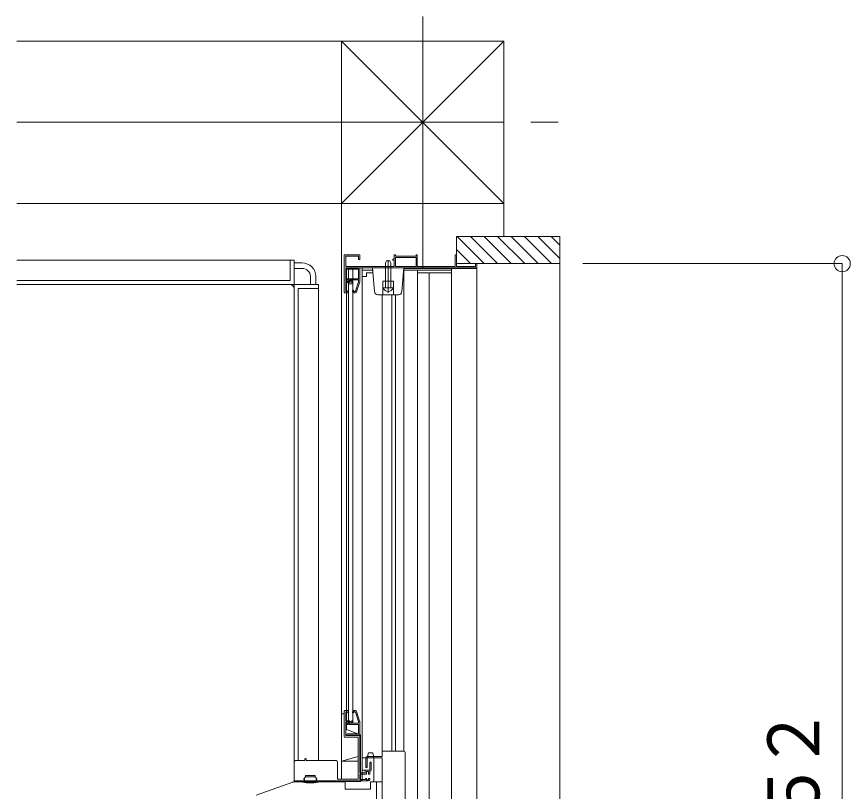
# Model space of a CAD drawing. Units: millimetres on the paper. Extents: x -305 to 305, y -152 to 152.
# Drawn here: x -93.68 to -62.88, y 46.59 to 75.23 of the extents above; entities that cross this region are included whole.
import ezdxf
from ezdxf.enums import TextEntityAlignment as Align

# ---------------------------------------------------------------- set-up
doc = ezdxf.new("R2010")
doc.units = ezdxf.units.MM
doc.linetypes.add('LONG_CHAIN', pattern=[21, 18, -1, 1, -1])
doc.layers.add('0-0_0', color=7, linetype='Continuous', lineweight=9)
doc.layers.add('0-1_VIEW0001', color=7, linetype='Continuous', lineweight=9)
doc.styles.add('ＭＳ ゴシック', font='')
doc.styles.get('ＭＳ ゴシック').set_extended_font_data('MS Gothic')

# ---------------------------------------------------------------- blocks, each defined once
blk = doc.blocks.new('_ORIGIN')
at = {"layer": '0-0_0'}
blk.add_line((0, 0), (-1, 0), dxfattribs=at)
blk.add_circle((0, 0), 0.5, dxfattribs=at)

msp = doc.modelspace()

# ---------------------------------------------------------------- linework, layer by layer
at = {"layer": '0-1_VIEW0001', "linetype": 'LONG_CHAIN'}
for p, q in [((-78.684, 75.229), (-78.684, 65.923)), ((-93.684, 71.323), (-73.684, 71.323))]:
    msp.add_line(p, q, dxfattribs=at)
at = {"layer": '0-1_VIEW0001'}
for p, q in [((-93.684, 74.323), (-75.684, 74.323)), ((-81.684, 74.323), (-75.684, 68.323)), ((-81.684, 68.323), (-75.685, 74.323)), ((-81.684, 74.323), (-81.684, 47.033)), ((-75.684, 74.323), (-75.684, 67.098)), ((-93.684, 68.323), (-75.684, 68.323)), ((-73.614, 67.098), (-77.434, 67.098)), ((-77.434, 65.998), (-77.434, 67.098)), ((-76.414, 66.098), (-77.414, 67.098)), ((-75.914, 66.098), (-76.914, 67.098)), ((-75.414, 66.098), (-76.414, 67.098)), ((-74.914, 66.098), (-75.914, 67.098)), ((-74.419, 66.098), (-75.419, 67.098)), ((-73.924, 66.098), (-74.924, 67.098)), ((-73.614, 66.283), (-74.429, 67.098)), ((-73.614, 66.778), (-73.934, 67.098)), ((-73.614, 67.098), (-73.614, 7.523)), ((-76.914, 66.098), (-77.434, 66.618)), ((-83.434, 66.223), (-93.684, 66.223)), ((-83.584, 65.473), (-83.584, 66.223)), ((-83.434, 65.348), (-83.434, 66.223)), ((-81.584, 65.048), (-81.584, 66.408)), ((-81.569, 66.423), (-81.009, 66.423)), ((-81.024, 66.248), (-81.034, 66.248)), ((-81.009, 66.423), (-81.009, 66.263)), ((-79.959, 65.023), (-79.959, 66.223)), ((-79.689, 66.328), (-78.929, 66.328)), ((-79.689, 65.998), (-79.689, 66.328)), ((-78.929, 66.423), (-78.884, 66.423)), ((-78.929, 66.373), (-78.929, 66.423)), ((-78.929, 66.328), (-78.929, 65.998)), ((-78.884, 66.423), (-78.884, 65.998)), ((-83.134, 66.123), (-83.434, 66.123)), ((-83.134, 65.923), (-83.434, 65.923)), ((-81.504, 48.873), (-81.504, 65.923)), ((-81.054, 65.933), (-81.436, 65.933)), ((-81.424, 65.923), (-81.424, 49.198)), ((-81.264, 49.103), (-81.264, 65.923)), ((-81.054, 65.948), (-81.054, 65.933)), ((-81.024, 65.948), (-81.044, 65.948)), ((-80.924, 65.948), (-80.924, 46.998)), ((-80.534, 65.948), (-80.467, 65.064)), ((-80.059, 65.268), (-80.059, 66.128)), ((-79.894, 66.198), (-79.859, 66.128)), ((-79.859, 65.268), (-79.859, 66.128)), ((-79.689, 65.998), (-78.929, 65.998)), ((-79.384, 65.948), (-79.45, 65.064)), ((-79.386, 65.923), (-76.684, 65.923)), ((-77.624, 65.923), (-77.624, 10.547)), ((-73.614, 66.098), (-77.434, 66.098)), ((-76.719, 66.098), (-76.699, 66.098)), ((-76.684, 65.923), (-76.684, 11.719)), ((-72.769, 66.098), (-63.184, 66.098)), ((-82.834, 65.623), (-82.834, 65.323)), ((-82.634, 65.623), (-82.634, 65.323)), ((-81.469, 65.888), (-81.054, 65.888)), ((-81.054, 65.888), (-81.054, 65.538)), ((-80.527, 65.853), (-80.924, 65.853)), ((-80.924, 65.628), (-80.764, 65.628)), ((-80.764, 65.628), (-80.764, 65.746)), ((-80.758, 65.753), (-80.519, 65.753)), ((-77.624, 65.853), (-79.389, 65.853)), ((-79.379, 48.073), (-79.379, 65.853)), ((-78.869, 65.853), (-78.869, 29.698)), ((-78.869, 65.753), (-77.624, 65.753)), ((-78.439, 29.698), (-78.439, 65.753)), ((-83.584, 65.473), (-93.684, 65.473)), ((-83.459, 65.323), (-93.684, 65.323)), ((-93.684, 65.323), (-83.584, 65.323)), ((-83.434, 65.298), (-83.434, 46.988)), ((-83.409, 65.323), (-82.534, 65.323)), ((-82.534, 65.323), (-82.534, 47.723)), ((-81.499, 65.523), (-81.499, 65.522)), ((-81.491, 65.509), (-81.418, 65.468)), ((-81.455, 65.538), (-81.484, 65.538)), ((-81.414, 65.517), (-81.448, 65.536)), ((-81.424, 65.348), (-81.264, 65.348)), ((-81.414, 65.448), (-81.391, 65.471)), ((-81.399, 65.463), (-81.395, 65.463)), ((-81.382, 65.534), (-81.396, 65.52)), ((-81.37, 65.428), (-81.396, 65.403)), ((-81.385, 65.468), (-81.363, 65.489)), ((-81.373, 65.478), (-81.357, 65.478)), ((-81.054, 65.538), (-81.372, 65.538)), ((-81.306, 65.404), (-81.352, 65.431)), ((-81.332, 65.471), (-81.296, 65.45)), ((-81.284, 65.429), (-81.284, 65.417)), ((-79.759, 65.448), (-80.159, 65.448)), ((-80.159, 64.948), (-80.159, 65.448)), ((-79.759, 64.948), (-79.759, 65.448)), ((-63.184, 9.123), (-63.184, 65.498)), ((-83.434, 65.173), (-83.434, 46.988)), ((-83.284, 65.173), (-82.534, 65.173)), ((-83.284, 65.173), (-83.284, 47.723)), ((-81.424, 65.023), (-81.559, 65.023)), ((-81.529, 65.073), (-81.474, 65.073)), ((-81.449, 65.098), (-81.424, 65.098)), ((-81.424, 65.083), (-81.424, 65.038)), ((-81.274, 65.098), (-81.274, 65.079)), ((-81.27, 65.069), (-81.228, 65.028)), ((-81.257, 65.113), (-81.259, 65.113)), ((-81.21, 65.073), (-81.246, 65.109)), ((-81.218, 65.023), (-81.171, 65.023)), ((-81.178, 65.068), (-81.199, 65.068)), ((-79.779, 65.198), (-80.139, 65.198)), ((-80.059, 65.268), (-80.052, 65.228)), ((-79.859, 65.268), (-79.866, 65.228)), ((-79.575, 64.948), (-80.343, 64.948)), ((-80.184, 64.949), (-80.184, 47.873)), ((-79.827, 64.948), (-79.827, 48.073)), ((-79.687, 48.073), (-79.687, 64.948)), ((-81.684, 49.448), (-81.584, 49.448)), ((-81.584, 49.548), (-81.584, 48.613)), ((-81.439, 49.573), (-81.559, 49.573)), ((-81.529, 49.208), (-81.529, 49.513)), ((-81.519, 49.523), (-81.474, 49.523)), ((-81.449, 49.498), (-81.439, 49.498)), ((-81.424, 49.513), (-81.424, 49.558)), ((-81.274, 49.498), (-81.274, 49.517)), ((-81.27, 49.528), (-81.228, 49.569)), ((-81.257, 49.483), (-81.259, 49.483)), ((-81.21, 49.524), (-81.246, 49.488)), ((-81.218, 49.573), (-81.171, 49.573)), ((-81.178, 49.528), (-81.199, 49.528)), ((-81.057, 49.174), (-81.164, 49.518)), ((-81.123, 49.538), (-81.014, 49.188)), ((-81.529, 48.658), (-81.529, 49.143)), ((-81.407, 49.198), (-81.519, 49.198)), ((-81.519, 49.153), (-81.425, 49.153)), ((-81.499, 49.073), (-81.499, 49.074)), ((-81.491, 49.087), (-81.418, 49.128)), ((-81.455, 49.058), (-81.484, 49.058)), ((-81.414, 49.079), (-81.448, 49.06)), ((-81.415, 49.149), (-81.391, 49.126)), ((-81.399, 49.133), (-81.395, 49.133)), ((-81.37, 49.168), (-81.396, 49.194)), ((-81.382, 49.063), (-81.396, 49.077)), ((-81.385, 49.129), (-81.363, 49.108)), ((-81.374, 49.118), (-81.358, 49.118)), ((-81.069, 49.058), (-81.372, 49.058)), ((-81.353, 49.103), (-81.069, 49.103)), ((-81.307, 49.192), (-81.352, 49.166)), ((-81.332, 49.125), (-81.296, 49.146)), ((-81.284, 49.168), (-81.284, 49.179)), ((-81.054, 49.118), (-81.054, 49.158)), ((-81.054, 48.723), (-81.054, 49.043)), ((-81.009, 49.158), (-81.009, 48.663)), ((-81.504, 48.873), (-80.984, 48.673)), ((-81.469, 48.708), (-81.069, 48.708)), ((-80.984, 46.948), (-80.984, 48.673)), ((-81.559, 48.588), (-81.069, 48.588)), ((-81.024, 48.648), (-81.519, 48.648)), ((-81.07, 48.663), (-81.436, 48.663)), ((-81.069, 48.588), (-81.069, 47.033)), ((-81.024, 48.648), (-81.044, 48.648)), ((-81.009, 47.268), (-81.009, 48.633)), ((-79.374, 48.073), (-80.184, 48.073)), ((-83.034, 47.788), (-83.034, 47.738)), ((-83.004, 47.798), (-83.024, 47.798)), ((-82.994, 47.738), (-82.994, 47.788)), ((-81.069, 47.878), (-81.684, 47.698)), ((-80.184, 47.823), (-80.924, 47.823)), ((-80.784, 47.823), (-80.784, 47.488)), ((-80.184, 47.873), (-80.734, 47.873)), ((-80.734, 47.488), (-80.734, 47.808)), ((-80.711, 47.913), (-80.716, 47.888)), ((-80.716, 47.888), (-80.716, 47.823)), ((-80.697, 47.986), (-80.711, 47.913)), ((-80.521, 47.986), (-80.526, 48.013)), ((-80.506, 47.913), (-80.521, 47.986)), ((-80.501, 47.888), (-80.506, 47.913)), ((-80.501, 47.888), (-80.501, 47.823)), ((-80.484, 47.823), (-80.484, 46.938)), ((-80.184, 47.823), (-80.184, 27.748)), ((-79.334, 48.032), (-79.334, 28.318)), ((-83.434, 47.673), (-83.434, 46.988)), ((-83.049, 47.723), (-83.384, 47.723)), ((-81.884, 47.723), (-82.979, 47.723)), ((-81.834, 47.033), (-81.834, 47.673)), ((-81.684, 47.698), (-81.069, 47.698)), ((-80.769, 47.473), (-80.749, 47.473)), ((-80.634, 47.624), (-80.634, 47.388)), ((-80.612, 47.666), (-80.632, 47.631)), ((-80.584, 47.383), (-80.584, 47.658)), ((-83.009, 47.173), (-83.009, 47.123)), ((-82.659, 47.173), (-83.009, 47.173)), ((-82.659, 47.173), (-82.659, 47.123)), ((-80.819, 47.268), (-81.009, 47.268)), ((-80.649, 47.373), (-80.924, 47.373)), ((-80.809, 47.358), (-80.809, 47.278)), ((-80.759, 47.233), (-80.759, 47.313)), ((-80.749, 47.323), (-80.694, 47.323)), ((-80.684, 47.313), (-80.684, 47.233)), ((-80.669, 47.218), (-80.649, 47.218)), ((-80.634, 47.233), (-80.634, 47.32)), ((-83.485, 46.932), (-84.836, 46.45)), ((-81.545, 46.938), (-83.451, 46.938)), ((-83.419, 46.973), (-80.684, 46.973)), ((-83.134, 46.973), (-83.134, 46.953)), ((-83.009, 47.123), (-83.069, 47.045)), ((-83.052, 46.988), (-83.052, 47.007)), ((-83.009, 47.123), (-82.659, 47.123)), ((-82.659, 47.123), (-82.6, 47.045)), ((-82.617, 46.988), (-82.617, 47.007)), ((-82.534, 46.973), (-82.534, 46.953)), ((-81.069, 47.033), (-81.834, 47.033)), ((-81.545, 46.938), (-81.545, 46.673)), ((-81.009, 47.023), (-80.809, 47.023)), ((-80.984, 46.998), (-80.924, 46.998)), ((-80.799, 47.053), (-80.799, 47.033)), ((-80.774, 47.068), (-80.784, 47.068)), ((-80.759, 47.023), (-80.759, 47.053)), ((-80.694, 47.013), (-80.749, 47.013)), ((-80.684, 47.053), (-80.684, 47.023)), ((-80.649, 47.068), (-80.669, 47.068)), ((-80.634, 47.023), (-80.634, 47.053)), ((-80.609, 46.938), (-80.184, 46.938)), ((-80.384, 10.522), (-80.384, 46.938))]:
    msp.add_line(p, q, dxfattribs=at)
for points in [[(-81.584, 66.408), (-81.579, 66.419), (-81.569, 66.423)], [(-81.049, 66.263), (-81.049, 66.378), (-81.529, 66.378)], [(-81.529, 66.378), (-81.529, 65.998), (-79.734, 65.998), (-79.734, 66.223), (-79.784, 66.223)], [(-81.034, 66.248), (-81.044, 66.253), (-81.049, 66.263)], [(-81.009, 66.263), (-81.013, 66.253), (-81.024, 66.248)], [(-79.784, 66.223), (-79.784, 66.268), (-79.734, 66.268)], [(-79.734, 66.268), (-79.734, 66.423), (-79.689, 66.423)], [(-79.689, 66.423), (-79.689, 66.373), (-78.929, 66.373)], [(-78.884, 65.998), (-77.479, 65.998), (-77.479, 66.423), (-77.434, 66.423)], [(-76.684, 66.098), (-76.684, 65.948), (-81.529, 65.948), (-81.529, 65.443), (-81.425, 65.443)], [(-81.447, 65.938), (-81.496, 65.93), (-81.469, 65.888)], [(-81.436, 65.933), (-81.442, 65.934), (-81.447, 65.938)], [(-81.123, 65.058), (-81.009, 65.423), (-81.009, 65.948)], [(-80.059, 66.128), (-80.024, 66.198), (-79.894, 66.198)], [(-77.434, 65.998), (-76.734, 65.998), (-76.734, 66.098)], [(-80.758, 65.753), (-80.76, 65.753), (-80.762, 65.752), (-80.763, 65.749), (-80.764, 65.747), (-80.764, 65.746)], [(-81.406, 65.398), (-81.529, 65.398), (-81.529, 65.073)], [(-81.484, 65.538), (-81.495, 65.534), (-81.499, 65.523)], [(-81.499, 65.522), (-81.497, 65.514), (-81.491, 65.509)], [(-81.448, 65.536), (-81.452, 65.538), (-81.455, 65.538)], [(-81.425, 65.443), (-81.419, 65.444), (-81.414, 65.448)], [(-81.418, 65.468), (-81.409, 65.464), (-81.399, 65.463)], [(-81.396, 65.52), (-81.405, 65.516), (-81.414, 65.517)], [(-81.396, 65.403), (-81.401, 65.399), (-81.406, 65.398)], [(-81.395, 65.463), (-81.39, 65.464), (-81.385, 65.468)], [(-81.391, 65.471), (-81.383, 65.476), (-81.373, 65.478)], [(-81.372, 65.538), (-81.377, 65.537), (-81.382, 65.534)], [(-81.352, 65.431), (-81.361, 65.433), (-81.37, 65.428)], [(-81.363, 65.489), (-81.359, 65.492), (-81.353, 65.493)], [(-81.357, 65.478), (-81.344, 65.476), (-81.332, 65.471)], [(-81.353, 65.493), (-81.054, 65.493), (-81.054, 65.43), (-81.164, 65.079)], [(-81.284, 65.417), (-81.291, 65.404), (-81.306, 65.404)], [(-81.296, 65.45), (-81.287, 65.441), (-81.284, 65.429)], [(-81.559, 65.023), (-81.576, 65.031), (-81.584, 65.048)], [(-81.474, 65.073), (-81.467, 65.076), (-81.464, 65.083), (-81.459, 65.094), (-81.449, 65.098)], [(-81.259, 65.113), (-81.27, 65.109), (-81.274, 65.098)], [(-81.274, 65.079), (-81.273, 65.074), (-81.27, 65.069)], [(-81.246, 65.109), (-81.251, 65.112), (-81.257, 65.113)], [(-81.228, 65.028), (-81.224, 65.024), (-81.218, 65.023)], [(-81.199, 65.068), (-81.205, 65.069), (-81.21, 65.073)], [(-81.164, 65.079), (-81.169, 65.071), (-81.178, 65.068)], [(-81.171, 65.023), (-81.141, 65.033), (-81.123, 65.058)], [(-81.559, 49.573), (-81.577, 49.566), (-81.584, 49.548)], [(-81.529, 49.513), (-81.526, 49.52), (-81.519, 49.523)], [(-81.474, 49.523), (-81.467, 49.52), (-81.464, 49.513), (-81.46, 49.503), (-81.449, 49.498)], [(-81.424, 49.558), (-81.428, 49.569), (-81.439, 49.573)], [(-81.439, 49.498), (-81.428, 49.503), (-81.424, 49.513)], [(-81.274, 49.517), (-81.273, 49.523), (-81.27, 49.528)], [(-81.259, 49.483), (-81.27, 49.488), (-81.274, 49.498)], [(-81.246, 49.488), (-81.251, 49.484), (-81.257, 49.483)], [(-81.228, 49.569), (-81.224, 49.572), (-81.218, 49.573)], [(-81.199, 49.528), (-81.205, 49.527), (-81.21, 49.524)], [(-81.164, 49.518), (-81.169, 49.525), (-81.178, 49.528)], [(-81.171, 49.573), (-81.141, 49.563), (-81.123, 49.538)], [(-81.519, 49.198), (-81.526, 49.201), (-81.529, 49.208)], [(-81.529, 49.143), (-81.526, 49.15), (-81.519, 49.153)], [(-81.499, 49.074), (-81.497, 49.082), (-81.491, 49.087)], [(-81.484, 49.058), (-81.495, 49.063), (-81.499, 49.073)], [(-81.448, 49.06), (-81.452, 49.059), (-81.455, 49.058)], [(-81.425, 49.153), (-81.42, 49.152), (-81.415, 49.149)], [(-81.418, 49.128), (-81.409, 49.132), (-81.399, 49.133)], [(-81.396, 49.077), (-81.405, 49.081), (-81.414, 49.079)], [(-81.396, 49.194), (-81.401, 49.197), (-81.407, 49.198)], [(-81.395, 49.133), (-81.39, 49.132), (-81.385, 49.129)], [(-81.391, 49.126), (-81.383, 49.12), (-81.374, 49.118)], [(-81.372, 49.058), (-81.377, 49.059), (-81.382, 49.063)], [(-81.352, 49.166), (-81.362, 49.164), (-81.37, 49.168)], [(-81.363, 49.108), (-81.359, 49.104), (-81.353, 49.103)], [(-81.358, 49.118), (-81.345, 49.12), (-81.332, 49.125)], [(-81.284, 49.179), (-81.292, 49.192), (-81.307, 49.192)], [(-81.296, 49.146), (-81.287, 49.155), (-81.284, 49.168)], [(-81.069, 49.103), (-81.058, 49.108), (-81.054, 49.118)], [(-81.054, 49.043), (-81.058, 49.054), (-81.069, 49.058)], [(-81.054, 49.158), (-81.055, 49.166), (-81.057, 49.174)], [(-81.014, 49.188), (-81.01, 49.173), (-81.009, 49.158)], [(-81.447, 48.658), (-81.496, 48.666), (-81.469, 48.708)], [(-81.069, 48.708), (-81.058, 48.713), (-81.054, 48.723)], [(-81.584, 48.613), (-81.577, 48.596), (-81.559, 48.588)], [(-81.519, 48.648), (-81.526, 48.651), (-81.529, 48.658)], [(-81.436, 48.663), (-81.442, 48.662), (-81.447, 48.658)], [(-81.044, 48.648), (-81.052, 48.65), (-81.057, 48.656), (-81.063, 48.661), (-81.07, 48.663)], [(-81.009, 48.663), (-81.013, 48.653), (-81.024, 48.648)], [(-81.009, 48.633), (-81.013, 48.644), (-81.024, 48.648)], [(-83.024, 47.798), (-83.031, 47.795), (-83.034, 47.788)], [(-82.994, 47.788), (-82.997, 47.795), (-83.004, 47.798)], [(-80.697, 47.986), (-80.691, 48.013), (-80.526, 48.013)], [(-83.384, 47.723), (-83.419, 47.709), (-83.434, 47.673)], [(-83.034, 47.738), (-83.038, 47.728), (-83.049, 47.723)], [(-82.979, 47.723), (-82.99, 47.728), (-82.994, 47.738)], [(-81.834, 47.673), (-81.849, 47.709), (-81.884, 47.723)], [(-80.632, 47.631), (-80.634, 47.627), (-80.634, 47.624)], [(-80.584, 47.658), (-80.595, 47.673), (-80.612, 47.666)], [(-81.009, 47.023), (-81.009, 47.218), (-80.774, 47.218)], [(-80.809, 47.278), (-80.812, 47.271), (-80.819, 47.268)], [(-80.794, 47.373), (-80.805, 47.369), (-80.809, 47.358)], [(-80.774, 47.218), (-80.763, 47.223), (-80.759, 47.233)], [(-80.759, 47.313), (-80.756, 47.32), (-80.749, 47.323)], [(-80.694, 47.323), (-80.687, 47.32), (-80.684, 47.313)], [(-80.684, 47.233), (-80.68, 47.223), (-80.669, 47.218)], [(-80.634, 47.388), (-80.638, 47.378), (-80.649, 47.373)], [(-80.649, 47.218), (-80.638, 47.223), (-80.634, 47.233)], [(-80.634, 47.32), (-80.631, 47.329), (-80.623, 47.335), (-80.595, 47.352), (-80.584, 47.383)], [(-83.434, 46.988), (-83.43, 46.978), (-83.419, 46.973)], [(-83.434, 46.938), (-83.434, 46.948), (-80.984, 46.948)], [(-80.609, 46.938), (-80.609, 46.673), (-81.545, 46.673)], [(-80.799, 47.033), (-80.802, 47.026), (-80.809, 47.023)], [(-80.784, 47.068), (-80.795, 47.064), (-80.799, 47.053)], [(-80.759, 47.053), (-80.763, 47.064), (-80.774, 47.068)], [(-80.749, 47.013), (-80.756, 47.016), (-80.759, 47.023)], [(-80.684, 47.023), (-80.687, 47.016), (-80.694, 47.013)], [(-80.669, 47.068), (-80.68, 47.064), (-80.684, 47.053)], [(-80.684, 46.973), (-80.649, 46.988), (-80.634, 47.023)], [(-80.634, 47.053), (-80.638, 47.064), (-80.649, 47.068)]]:
    msp.add_lwpolyline(points, dxfattribs=at)
for centre, radius, start, end in [((-83.134, 65.623), 0.5, 0, 90), ((-83.134, 65.623), 0.3, 0, 90), ((-83.584, 65.173), 0.15, 0, 90), ((-83.459, 65.348), 0.025, 270, 0), ((-83.409, 65.298), 0.025, 90, 180), ((-80.343, 65.073), 0.125, 184.2892, 270), ((-80.139, 65.19), 0.0077, 90, 207.281), ((-79.959, 65.283), 0.21, 207.281, 332.719), ((-80.076, 65.223), 0.025, 270, 10.091), ((-79.841, 65.223), 0.025, 169.909, 270), ((-79.779, 65.19), 0.0077, 332.719, 90), ((-79.575, 65.073), 0.125, 270, 355.7108), ((-79.374, 48.033), 0.04, 0, 90), ((-80.734, 47.823), 0.05, 90, 180), ((-80.719, 47.808), 0.015, 90, 180), ((-80.769, 47.488), 0.015, 180, 270), ((-80.749, 47.488), 0.015, 270, 0), ((-83.451, 46.838), 0.1, 90, 109.6538), ((-83.109, 46.953), 0.025, 180, 257.576), ((-82.834, 48.201), 1.303, 257.576, 282.424), ((-83.057, 47.036), 0.015, 142.8391, 250.5288), ((-83.067, 46.988), 0.015, 270, 0), ((-83.067, 47.007), 0.015, 0, 70.5288), ((-82.602, 47.007), 0.015, 109.4712, 180), ((-82.602, 46.988), 0.015, 180, 270), ((-82.612, 47.036), 0.015, 289.4712, 37.1609), ((-82.559, 46.953), 0.025, 282.424, 0)]:
    msp.add_arc(centre, radius, start, end, dxfattribs=at)

# ---------------------------------------------------------------- block references
at = {"layer": '0-1_VIEW0001', "xscale": 0.6, "yscale": 0.6, "rotation": 90}
msp.add_blockref('_ORIGIN', (-63.184, 66.098), dxfattribs=at)

# ---------------------------------------------------------------- texts
at = {"layer": '0-1_VIEW0001', "style": 'ＭＳ ゴシック', "width": 0.9}
for s, p in [('２', (-63.45, 47.354)), ('５', (-63.45, 45.366))]:
    msp.add_text(s, height=1.921, rotation=90, dxfattribs=at).set_placement(p, align=Align.BOTTOM_LEFT)

doc.saveas('drawing.dxf')
